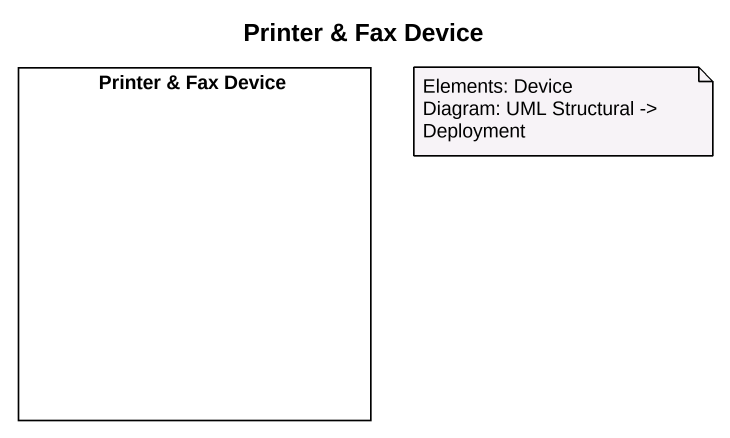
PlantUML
@startuml
title Printer & Fax Device
rectangle "Printer & Fax Device" as Printer_Fax_Device #FFFFFF
note as N1
  Elements: Device
  Diagram: UML Structural -> Deployment
end note
@enduml
